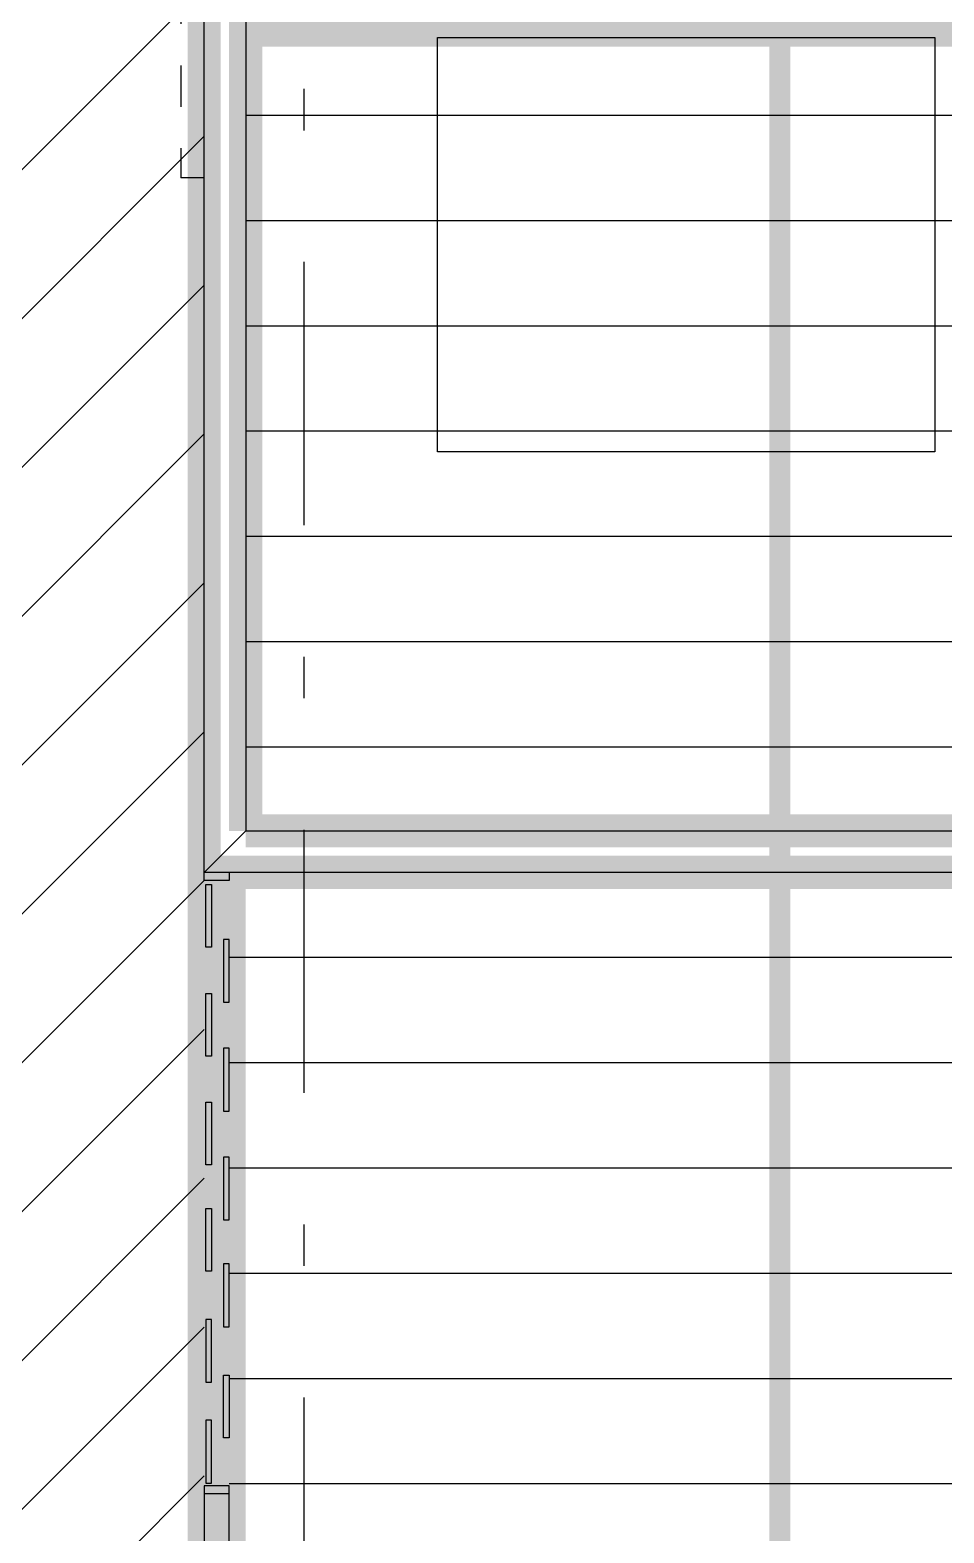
# Model space of a CAD drawing. Header units: millimetres. Extents: x -77 to 207, y -160 to 187.
# Drawn here: x -43.096 to -40.892, y 4.961 to 8.588 of the extents above; entities that cross this region are included whole.
import ezdxf
from ezdxf.xclip import XClip

# ---------------------------------------------------------------- set-up
doc = ezdxf.new("R2010")
doc.units = ezdxf.units.MM
doc.header["$LTSCALE"] = 0.1
doc.linetypes.add('X REF - ANELO INST bind$0$X REF - ANELO$0$DASHDOT2', pattern=[12.7, 6.35, -3.175, 0, -3.175])
doc.linetypes.add('X REF - ANELO INST bind$0$X REF - ANELO$0$PLANO BASE ROCA II-2$0$HIDDEN', pattern=[0.375, 0.25, -0.125])
for name, color, linetype in [('C01 Foil blanco', 30, 'Continuous'), ('C03 PRY comun+papel kraft', 192, 'Continuous'), ('C06 P baja Tº', 180, 'Continuous'), ('C07 P media Tº', 140, 'Continuous'), ('X REF - ANELO INST bind$0$X REF - ANELO$0$A-CAMARA', 7, 'Continuous'), ('X REF - ANELO INST bind$0$X REF - ANELO$0$C-CÁMARA', 8, 'Continuous'), ('X REF - ANELO INST bind$0$X REF - ANELO$0$C-METALICA', 8, 'Continuous'), ('X REF - ANELO INST bind$0$X REF - ANELO$0$E-GENERAL', 8, 'Continuous'), ('X REF - ANELO INST bind$0$X REF - ANELO$0$E-REJILLAS', 8, 'Continuous'), ('X REF - ANELO INST bind$0$X REF - ANELO$0$MET-EJE CABRIADAS', 8, 'X REF - ANELO INST bind$0$X REF - ANELO$0$DASHDOT2')]:
    doc.layers.add(name, color=color, linetype=linetype)
pattern_1 = [(0, (0, 0), (0, 0.254), [])]

# ---------------------------------------------------------------- blocks, each defined once
blk = doc.blocks.new('X REF - ANELO INST bind$0$X REF - ANELO$0$rejilla 150x015')
at = {"layer": 'X REF - ANELO INST bind$0$X REF - ANELO$0$E-REJILLAS'}
h = blk.add_hatch(dxfattribs=at)
h.set_pattern_fill('LINE', color=256, scale=0.01, angle=180, style=0)
h.set_pattern_definition([(180, (2012.012497831023, 1180.220004999858), (-3.888125173386048e-18, -0.03175), [])])
h.paths.add_polyline_path([(2012.012497831023, 1178.760004999858), (2012.122502282552, 1178.759999268984), (2012.122493379494, 1180.220010730733), (2012.012499360404, 1180.220004231562)])
for points in [[(2011.992497831023, 1178.740004999858), (2011.992497831023, 1180.240004999858), (2012.142497831023, 1180.240004999858), (2012.142497831023, 1178.740004999858)], [(2012.012497831023, 1178.760004999858), (2012.012497831023, 1180.220004999858), (2012.122497831023, 1180.220004999858), (2012.122497831023, 1178.760004999858)]]:
    blk.add_lwpolyline(points, close=True, dxfattribs=at)
blk = doc.blocks.new('X REF - ANELO INST bind$0$X REF - ANELO$0$P Cam Corred 150')
at = {"layer": 'X REF - ANELO INST bind$0$X REF - ANELO$0$A-CAMARA'}
for p, q in [((0.05987263346673899, 1.860001759380566), (0.05987263364136197, 1.660001758795488)), ((-0.000127366358128711, 1.659997173397642), (0.05987263364136197, 1.660001758795488)), ((0.05987004607664037, 0.1600045735522144), (-0.0001299527198161954, 0.1599999957343243)), ((0.05987004728376721, -0.03999541711550592), (0.05987004607664037, 0.1600045735522144))]:
    blk.add_line(p, q, dxfattribs=at)
at = {"layer": 'X REF - ANELO INST bind$0$X REF - ANELO$0$C-CÁMARA'}
for p, q in [((0.05987339789476209, 1.85000175940786), (0.1756427811399144, 1.850010609140554)), ((0.05988330027071243, 1.72046203629111), (0.05987339789476209, 1.85000175940786)), ((0.1756427811399144, 1.850010609140554), (0.1756526835158638, 1.720470886023804)), ((0.1756508094442779, 1.744986895716011), (0.2947492844966755, 1.744995999933963)), ((0.2219267852117364, 1.761334472354065), (0.2219380296476174, 1.61423834896641)), ((0.2947492844966755, 1.744995999933963), (0.2947581342812109, 1.629225943291885)), ((0.1756526835158638, 1.720470886023804), (0.05988330027071243, 1.72046203629111)), ((0.1756526835158638, 1.720470886024714), (0.05988330027071243, 1.72046203629111)), ((0.05998533431557096, 0.1518541810687566), (0.05988471262298845, 1.708154983416307)), ((0.1756520325286601, 1.728986895763001), (0.2787505076278203, 1.72899477689657)), ((0.1756542475566221, 1.700010609577248), (0.1756526835163186, 1.720470886024714)), ((0.2042774983658555, 1.716310190406602), (0.2787514768376704, 1.71631588340415)), ((0.2300967974240402, 1.716312164105602), (0.2620842254430054, 1.728993502879803)), ((0.2787505076278203, 1.72899477689657), (0.2787569112431365, 1.645224720160513)), ((0.1843554058480095, 1.700010689861301), (0.08358034730849795, 1.700003571191928)), ((0.08368325197852844, 0.1200063937678806), (0.08358036585013906, 1.70000357119352)), ((0.1844877541050218, 0.1200140995438232), (0.1843554058477821, 1.700010689861301)), ((0.278752407996536, 1.704134760695297), (0.2287366413713707, 1.704130937351465)), ((0.2787550108748755, 1.670084736361787), (0.2287392442497094, 1.670080913017955)), ((0.05987263364227147, 1.660001758795488), (-0.0001273663576739636, 1.659997173397642)), ((-0.0001273663576739636, 1.659997173397642), (-0.0001105489470774046, 1.63999717345564)), ((-0.0001105489470774046, 1.63999717345564), (0.05988945087824504, 1.640001760022187)), ((0.05988945087824504, 1.640001760022187), (0.05987263364227147, 1.660001758795488)), ((0.08358278198033986, 1.668153972544815), (0.05988729898149359, 1.668152161195621)), ((0.2787569112431365, 1.645224720160513), (0.184361448930531, 1.645217504309585)), ((0.2061311191966979, 1.660811100998671), (0.2787557193526036, 1.66081665262459)), ((0.2287399527278922, 1.660812829280758), (0.2661739143256918, 1.645223758281418)), ((0.2947581342812109, 1.629225943291885), (0.1843626720149132, 1.629217504356575)), ((0.08716436330155375, 1.451460934406441), (0.09311868623240116, 1.451461389571477)), ((0.08717301294495883, 1.338309059124185), (0.08716436330155375, 1.451460934406441)), ((0.09311868623240116, 1.451461389571477), (0.09312044108560258, 1.428504957713358)), ((0.1060656881702471, 1.451136373286772), (0.1445715430802466, 1.451139316781109)), ((0.09312044108560258, 1.428504957713358), (0.09312558102215007, 1.361265946148251)), ((0.09908247894804845, 1.417557654051961), (0.09908044615053768, 1.444150063242432)), ((0.1515578531245865, 1.444154074760945), (0.1515654098227515, 1.345299757530711)), ((0.1087550075642412, 1.41328016385296), (0.1303096396252386, 1.413281811548813)), ((0.1372959496700332, 1.406296569528649), (0.1372976937484509, 1.383481087869313)), ((0.09312558102215007, 1.361265946148251), (0.09312733587580624, 1.338309514289222)), ((0.09908800284870267, 1.345295746012198), (0.09908594513058233, 1.372214161191323)), ((0.1303124517282868, 1.376494777825883), (0.1087578196672894, 1.376493130130029)), ((-0.01579467718056549, 1.32097392674882), (-0.01575506816061534, 0.8028213576178587)), ((0.09312733587580624, 1.338309514289222), (0.08717301294495883, 1.338309059124185)), ((0.1445801678025873, 1.338313447486371), (0.1060743128930426, 1.338310503992034)), ((-0.01575506816061534, 0.8028213576178587), (-0.04844086115508617, 1.025171725385462)), ((0.09317876478326159, 0.598499841880539), (0.08722444185286893, 0.5984993867155026)), ((0.08722444185286893, 0.5984993867155026), (0.08723309149581926, 0.4853475114332468)), ((0.09318051963691776, 0.5755434100215098), (0.09317876478326159, 0.598499841880539)), ((0.09914049978078854, 0.5915145215390112), (0.09914255749936363, 0.5645961063601135)), ((0.1446315967104974, 0.5985037750776883), (0.1061257418004979, 0.5985008315833511)), ((0.1516254634530023, 0.4926642158272898), (0.1516179067548373, 0.5915185330575241)), ((0.09318565957346525, 0.5083043984564029), (0.09318051963691776, 0.5755434100215098)), ((0.1303697181765537, 0.5603202638569655), (0.1088150861151016, 0.560318616161112)), ((0.1373577722997661, 0.5305195401783749), (0.1373560282208937, 0.5533350218377109)), ((0.09318741442666667, 0.4853479665982832), (0.09318565957346525, 0.5083043984564029)), ((0.09914602368144276, 0.519252613499475), (0.09914805647895353, 0.4926602043087769)), ((0.1088178982181498, 0.5235315824381814), (0.1303725302796019, 0.523533230134035)), ((0.08723309149581926, 0.4853475114332468), (0.09318741442666667, 0.4853479665982832)), ((0.1061343665232934, 0.4856749622886127), (0.1446402214328382, 0.4856779057829499)), ((0.2948502156118602, 0.1908163068737849), (0.1844547533455634, 0.1908078679384744)), ((0.2220390648781185, 0.05869664449505763), (0.2220278204426913, 0.2057927678836222)), ((0.2948590653963956, 0.07504625023170775), (0.2948502156118602, 0.1908163068737849)), ((0.05987004728376721, 0.1800045736108586), (-0.0001299527161782166, 0.1799999956763259)), ((-0.0001299527161782166, 0.1799999956763259), (-0.0001299527161782166, 0.1599999957343243)), ((-0.0001299527161782166, 0.1599999957343243), (0.05987004607482138, 0.1600045735522144)), ((0.08368081731168875, 0.1518559924170404), (0.05998533431557096, 0.1518541810687566)), ((0.278851438743005, 0.1748150838363927), (0.1844559764294909, 0.1748078679854643)), ((0.2062280304776332, 0.1592175997473078), (0.2788526306335379, 0.1592231513732258)), ((0.2288368640083727, 0.1592193280293941), (0.2662684418255603, 0.1748141219572972)), ((0.2788533391117207, 0.1499550676360286), (0.2288375724861007, 0.1499512442921969)), ((0.278857842358776, 0.09104502710124507), (0.278851438743005, 0.1748150838363927)), ((0.1844754535677575, 0.1200140986036331), (0.08368325197852844, 0.1200063937678806)), ((0.1757571522316548, 0.1200134321532005), (0.1757605903435442, 0.07503714601375577)), ((0.2788559419900603, 0.1159050433016091), (0.228840175364895, 0.1159012199577774)), ((0.0599893330213499, 0.0995443059741774), (0.175758716266956, 0.09955315570687162)), ((0.1757587162715035, 0.09955315570687162), (0.05998933302589737, 0.0995443059741774)), ((0.05999923539730023, -0.02999541714257248), (0.0599893330213499, 0.0995443059741774)), ((0.175758716266956, 0.09955315570687162), (0.1757686186424516, -0.02998656740987826)), ((0.175759367259162, 0.09103714596767531), (0.278857842358776, 0.09104502710124507)), ((0.1757605903435442, 0.07503714601375577), (0.2948590653963956, 0.07504625023170775)), ((0.2043828946766562, 0.1037182275952091), (0.2788568731489258, 0.1037239205927563)), ((0.2302021937348409, 0.1037202012942089), (0.2621915601739611, 0.09104375308447743)), ((0.1757686186424516, -0.02998656740987826), (0.05999923539730023, -0.02999541714257248))]:
    blk.add_line(p, q, dxfattribs=at)
at = {"layer": 'X REF - ANELO INST bind$0$X REF - ANELO$0$C-CÁMARA', "linetype": 'X REF - ANELO INST bind$0$X REF - ANELO$0$PLANO BASE ROCA II-2$0$HIDDEN'}
for p in [(0.1162561886380908, 0.165173884413889), (0.0600719904437037, -1.306520519112837)]:
    blk.add_line(p, (0.11636356850022, -1.306516216028513), dxfattribs=at)
at = {"layer": 'X REF - ANELO INST bind$0$X REF - ANELO$0$C-CÁMARA'}
for points in [[(0.05028937945667167, 1.516180029035013), (0.05028213362425049, 1.610967693651446), (0.03669143939373498, 1.610966654741105), (0.03669868522570141, 1.516178990124672)], [(0.02302022470826159, 1.522408659402572), (0.02302747054022802, 1.427620994786139), (0.009436776309712513, 1.427619955875798), (0.009429530477291337, 1.522407620492231)], [(0.0502966252886381, 1.339066047005872), (0.05028937945621692, 1.433853711622305), (0.03669868522570141, 1.433852672711964), (0.03670593105766784, 1.339065008095531)], [(0.02302747054022802, 1.345294677373431), (0.02303471637219445, 1.250507012756998), (0.009444022141678943, 1.250505973846657), (0.009436776309257766, 1.34529363846309)], [(0.05030387112060453, 1.161952064976731), (0.05029662528818335, 1.256739729593164), (0.03670593105766784, 1.256738690682823), (0.03671317688963427, 1.16195102606639)], [(0.02304730287573875, 1.168180696306536), (0.02305454870770518, 1.073393031690102), (0.00946385447718967, 1.073391992779761), (0.009456608644768494, 1.168179657396195)], [(0.05032370345611525, 0.9848380839098354), (0.05031645762369408, 1.079625748526269), (0.03672576339317857, 1.079624709615928), (0.036733009225145, 0.9848370449994945)], [(0.02306084195947733, 0.9910667147585173), (0.02306808779144376, 0.8962790501420841), (0.009477393560928249, 0.8962780112317432), (0.009470147728507072, 0.9910656758481764)], [(0.05033724253985383, 0.8077241023618171), (0.05032999670743266, 0.9025117669782503), (0.03673930247691715, 0.9025107280679094), (0.03674654830888358, 0.8077230634514763)], [(0.02307438104321591, 0.813952733210499), (0.02308162687518323, 0.7191650685940658), (0.009490932644667716, 0.719164029683725), (0.00948368681224565, 0.8139516943001581)], [(0.0503507816235933, 0.6306101208137989), (0.05034353579117212, 0.725397785430232), (0.03675284156065661, 0.7253967465198912), (0.03676008739262304, 0.630609081903458)], [(0.023087920126728, 0.6368387516624807), (0.02309516595869443, 0.5420510870460475), (0.00950447172817892, 0.5420500481357067), (0.009497225895757744, 0.6368377127521399)], [(0.0503643207071045, 0.4534961392657806), (0.05035707487468333, 0.5482838038822138), (0.03676638064416782, 0.5482827649718729), (0.03677362647613425, 0.4534951003554397)], [(0.02310145921046658, 0.4597247701144624), (0.02310870504243301, 0.3649371054980293), (0.009518010811917499, 0.3649360665876884), (0.009510764979496322, 0.4597237312041216)], [(0.05037785979084308, 0.2763821577177623), (0.05037061395842191, 0.3711698223341955), (0.0367799197279064, 0.3711687834238546), (0.03678716555987283, 0.2763811188074214)], [(0.02311499829420516, 0.2826107885664442), (0.02312224412617159, 0.187823123950011), (0.009531549895656077, 0.1878220850396701), (0.0095243040632349, 0.2826097496561033)]]:
    blk.add_lwpolyline(points, close=True, dxfattribs=at)
for centre, radius in [((0.1069653123806802, 1.442095461931558), 0.002908384888042701), ((0.1436733011053093, 1.442098267992151), 0.002908384888042701), ((0.1245599313035655, 1.394138001639021), 0.004410272040486828), ((0.1069725548679799, 1.34735155278122), 0.002908384888042701), ((0.143680543592609, 1.347354358841812), 0.002908384888042701), ((0.107025366010931, 0.5894599202279096), 0.002908384888042701), ((0.1437333547355601, 0.5894627262885024), 0.002908384888042701), ((0.1246198952130735, 0.5426761607729986), 0.004410272040486828), ((0.1070326084982307, 0.4947160110777986), 0.002908384888042701), ((0.1437405972228598, 0.4947188171383914), 0.002908384888042701)]:
    blk.add_circle(centre, radius, dxfattribs=at)
for centre, radius, start, end in [((0.2251078254851118, 1.72749314296334), 0.02364235512369152, 176.3727696468299, 278.8291110323909), ((0.2251140001496879, 1.646718152885114), 0.02364235512369152, 81.17964866432558, 183.6359900498739), ((0.106066222182335, 1.44415059725452), 0.006985776052429889, 90.00437984836142, 180.0043798483615), ((0.1445720770923344, 1.444153540748857), 0.006985776052429889, 0.004379848361439599, 90.00437984836142), ((0.110833248629433, 1.431054421363115), 0.01789534341620205, 171.8182378285165, 263.3310172399559), ((0.1303101736377812, 1.406296035516561), 0.006985776052374604, 0.004379849299423342, 90.00437984929941), ((0.1303119177161989, 1.383480553857225), 0.006985776052374604, 270.0043798474234, 0.004379847423455856), ((0.1108387781348483, 1.358719190559441), 0.01789534341620205, 96.67774245677117, 188.1905218681915), ((0.1060737788805, 1.345296280024286), 0.006985776052429889, 180.0043798483615, 270.0043798483615), ((0.1445796337904994, 1.345299223518623), 0.006985776052429889, 270.0043798483615, 0.004379848361439599), ((0.1108933271802934, 0.5780928736721762), 0.01789534341620205, 171.8182378285165, 263.3310172399559), ((0.1061262758125858, 0.5915150555510991), 0.006985776052429889, 90.00437984836142, 180.0043798483615), ((0.1446321307225853, 0.5915179990454362), 0.006985776052429889, 0.004379848361439599, 90.00437984836142), ((0.1303702521886416, 0.553334487825623), 0.006985776052374604, 0.004379849299423342, 90.00437984929941), ((0.1108988566861635, 0.5057576428685024), 0.01789534341620205, 96.67774245677117, 188.1905218681915), ((0.1303719962675141, 0.530519006166287), 0.006985776052374604, 270.0043798474234, 0.004379847423455856), ((0.1061338325107508, 0.4926607383208648), 0.006985776052429889, 180.0043798483615, 270.0043798483615), ((0.1446396874207503, 0.4926636818152019), 0.006985776052429889, 270.0043798483615, 0.004379848361439599), ((0.2252087566002965, 0.173313449904299), 0.02364235512369152, 176.3727696468299, 278.8291110323909), ((0.2252149312648735, 0.09253845982516395), 0.02364235512369152, 81.17964866432558, 183.6359900498739)]:
    blk.add_arc(centre, radius, start, end, dxfattribs=at)
at = {"layer": 'X REF - ANELO INST bind$0$X REF - ANELO$0$C-METALICA', "color": 8}
for p, q in [((0.05819561734756462, 1.394132928566705), (0.196887835303869, 1.394143530584643)), ((0.05825558125661789, 0.5426710877006826), (0.196947799213377, 0.54268168971862))]:
    blk.add_line(p, q, dxfattribs=at)
blk.add_blockref('X REF - ANELO INST bind$0$X REF - ANELO$0$rejilla 150x015', (-2011.764466795807, -1178.580006415292))
blk = doc.blocks.new('X REF - ANELO INST bind$0$X REF - ANELO$0$CORTINAS 150')
at = {"layer": 'X REF - ANELO INST bind$0$X REF - ANELO$0$C-CÁMARA'}
for p, q in [((-0.06000000004905814, 0), (-0.06000000004905814, -0.02000000000043656)), ((-4.956746124662459e-11, -0.02000000000043656), (-4.956746124662459e-11, 0)), ((-0.06000000004905814, -0.02000000000043656), (-4.956746124662459e-11, -0.02000000000043656)), ((-0.01726637770025263, -0.02922913403222083, -0.0420897781029371), (-0.01726637770025263, -0.1806231341690818, -0.0420897781029371)), ((-0.003675683429719356, -0.02922913403222083, -0.0420897781029371), (-0.01726637770025263, -0.02922913403222083, -0.0420897781029371)), ((-0.003675683429719356, -0.1806231341690818, -0.0420897781029371), (-0.003675683429719356, -0.02922913403222083, -0.0420897781029371)), ((-0.06000000004951289, -0.313120690643018), (-0.06000000004951289, -0.161726690506157)), ((-0.06000000004951289, -0.161726690506157), (-0.04640930577897961, -0.161726690506157)), ((-0.04640930577897961, -0.161726690506157), (-0.04640930577897961, -0.313120690643018)), ((-0.01726637770025263, -0.1806231341690818, -0.0420897781029371), (-0.003675683429719356, -0.1806231341690818, -0.0420897781029371)), ((-0.04640930577897961, -0.313120690643018), (-0.06000000004951289, -0.313120690643018)), ((-0.01726637770025263, -0.2919787109015033, -0.04208977810284295), (-0.01726637770025263, -0.4433727110383643, -0.04208977810284295)), ((-0.003675683429719356, -0.2919787109015033, -0.04208977810284295), (-0.01726637770025263, -0.2919787109015033, -0.04208977810284295)), ((-0.003675683429719356, -0.4433727110383643, -0.04208977810284295), (-0.003675683429719356, -0.2919787109015033, -0.04208977810284295)), ((-0.06000000004951289, -0.5758702675123004), (-0.06000000004951289, -0.4244762673754394)), ((-0.06000000004951289, -0.4244762673754394), (-0.04640930577897961, -0.4244762673754394)), ((-0.04640930577897961, -0.4244762673754394), (-0.04640930577897961, -0.5758702675123004)), ((-0.01726637770025263, -0.4433727110383643, -0.04208977810284295), (-0.003675683429719356, -0.4433727110383643, -0.04208977810284295)), ((-0.04640930577897961, -0.5758702675123004), (-0.06000000004951289, -0.5758702675123004)), ((-0.01726637770070738, -0.5547282877707858, -0.0420897781027488), (-0.01726637770070738, -0.7061222879076468, -0.0420897781027488)), ((-0.003675683430174104, -0.5547282877707858, -0.0420897781027488), (-0.01726637770070738, -0.5547282877707858, -0.0420897781027488)), ((-0.003675683430174104, -0.7061222879076468, -0.0420897781027488), (-0.003675683430174104, -0.5547282877707858, -0.0420897781027488)), ((-0.06000000004996764, -0.8386198443815829), (-0.06000000004996764, -0.6872258442447219)), ((-0.06000000004996764, -0.6872258442447219), (-0.04640930577943436, -0.6872258442447219)), ((-0.04640930577943436, -0.6872258442447219), (-0.04640930577943436, -0.8386198443815829)), ((-0.01726637770070738, -0.7061222879076468, -0.0420897781027488), (-0.003675683430174104, -0.7061222879076468, -0.0420897781027488)), ((-0.01726637770070738, -0.8107572854194132, -0.0420897781027488), (-0.01726637770070738, -0.9621512855562742, -0.0420897781027488)), ((-0.003675683430174104, -0.8107572854194132, -0.0420897781027488), (-0.01726637770070738, -0.8107572854194132, -0.0420897781027488)), ((-0.003675683430174104, -0.9621512855562742, -0.0420897781027488), (-0.003675683430174104, -0.8107572854194132, -0.0420897781027488)), ((-0.04640930577943436, -0.8386198443815829), (-0.06000000004996764, -0.8386198443815829)), ((-0.06000000004996764, -1.096340657463543), (-0.06000000004996764, -0.9449466573266818)), ((-0.06000000004996764, -0.9449466573266818), (-0.04640930577943436, -0.9449466573266818)), ((-0.04640930577943436, -0.9449466573266818), (-0.04640930577943436, -1.096340657463543)), ((-0.01726637770070738, -0.9621512855562742, -0.0420897781027488), (-0.003675683430174104, -0.9621512855562742, -0.0420897781027488)), ((-0.01726637770070738, -1.230530029370811, -0.0420897781027488), (-0.01726637770070738, -1.07913602923395, -0.0420897781027488)), ((-0.01726637770070738, -1.07913602923395, -0.0420897781027488), (-0.003675683430174104, -1.07913602923395, -0.0420897781027488)), ((-0.003675683430174104, -1.07913602923395, -0.0420897781027488), (-0.003675683430174104, -1.230530029370811, -0.0420897781027488)), ((-0.04640930577943436, -1.096340657463543), (-0.06000000004996764, -1.096340657463543)), ((-0.06000000004996764, -1.213325401141219), (-0.06000000004996764, -1.36471940127808)), ((-0.04640930577943436, -1.213325401141219), (-0.06000000004996764, -1.213325401141219)), ((-0.04640930577943436, -1.36471940127808), (-0.04640930577943436, -1.213325401141219)), ((-0.003675683430174104, -1.230530029370811, -0.0420897781027488), (-0.01726637770070738, -1.230530029370811, -0.0420897781027488)), ((-0.01726637770070738, -1.473600359481679, -0.0420897781027488), (-0.01726637770070738, -1.322206359344818, -0.0420897781027488)), ((-0.01726637770070738, -1.322206359344818, -0.0420897781027488), (-0.003675683430174104, -1.322206359344818, -0.0420897781027488)), ((-0.003675683430174104, -1.322206359344818, -0.0420897781027488), (-0.003675683430174104, -1.473600359481679, -0.0420897781027488)), ((-0.06000000004996764, -1.36471940127808), (-0.04640930577943436, -1.36471940127808)), ((-0.05999999999949068, -1.5), (-0.05999999999949068, -1.479999999999563)), ((-0.05999999999949068, -1.479999999999563), (0, -1.479999999999563)), ((-0.003675683430174104, -1.473600359481679, -0.0420897781027488), (-0.01726637770070738, -1.473600359481679, -0.0420897781027488)), ((0, -1.479999999999563), (0, -1.5))]:
    blk.add_line(p, q, dxfattribs=at)
blk = doc.blocks.new('X REF - ANELO INST bind$0$X REF - ANELO')
at = {"layer": 'X REF - ANELO INST bind$0$X REF - ANELO$0$A-CAMARA'}
for points in [[(-42.67628619104175, 9.697098859925298), (-42.67628619104175, 9.697098859925298), (-42.67628619104175, 9.697098859925298), (-42.57637614813426, 9.697097047211907), (-42.57637614813426, 9.697097047211907), (-42.57637614813426, 9.697097047211907), (-42.57640985018134, 6.655082280005398), (-42.57640985018134, 6.655082280005398), (-42.67640908594785, 6.555080841930201), (-42.67640908594785, 6.555080841930201), (-42.67628619104175, 9.697098859925298)], [(-42.67640908597217, 6.555082280005489), (-42.67640908597217, 6.555082280005489), (-42.67640908597217, 6.555082280005489), (-42.57640985018134, 6.655082280005398), (-42.57640985018134, 6.655082280005398), (-42.57640985018134, 6.655082280005398), (-39.17274328934415, 6.655126586477107), (-39.17274328934369, 6.655103779696643), (-39.17274328948125, 6.555105252568606), (-39.17274328948125, 6.555105252568606), (-42.67640908597217, 6.555082280005489)], [(-42.61640706998924, 4.584870871925609), (-42.61640706998924, 4.584870871925609), (-42.61640974963311, 5.055077701725978), (-42.67641526653674, 5.055082279964965), (-42.67641258689287, 4.584875450164595), (-42.67641258689287, 4.584875450164595), (-42.67640985020673, -0.08532683895514862), (-42.67640985020673, -0.08532683895514862), (-42.6164098293353, -0.08532683895511847), (-42.6164098293353, -0.08532683895511847), (-42.61640706998924, 4.584870871925609)]]:
    blk.add_lwpolyline(points, dxfattribs=at)
at = {"layer": 'X REF - ANELO INST bind$0$X REF - ANELO$0$C-CÁMARA'}
for p, q in [((-42.6764152664872, 6.535082279964513), (-42.6764152664872, 6.55508227996495)), ((-42.61641526648771, 6.535082279964513), (-42.6764152664872, 6.535082279964513)), ((-42.61641526648771, 6.55508227996495), (-42.61641526648771, 6.535082279964513)), ((-42.61641506982187, 6.555080187533122), (-42.61441506982146, 6.555080187533122)), ((-42.67273958310705, 6.374459145795868, -0.0420897781029371), (-42.67273958310705, 6.525853145932729, -0.0420897781029371)), ((-42.67273958310705, 6.525853145932729, -0.0420897781029371), (-42.65914888883651, 6.525853145932729, -0.0420897781029371)), ((-42.65914888883651, 6.525853145932729, -0.0420897781029371), (-42.65914888883651, 6.374459145795868, -0.0420897781029371)), ((-42.61641526648725, 6.393355589458793), (-42.63000596075779, 6.393355589458793)), ((-42.63000596075779, 6.393355589458793), (-42.63000596075779, 6.241961589321932)), ((-42.61641526648725, 6.241961589321932), (-42.61641526648725, 6.393355589458793)), ((-42.65914888883651, 6.374459145795868, -0.0420897781029371), (-42.67273958310705, 6.374459145795868, -0.0420897781029371)), ((-42.67273958310705, 6.111709568926585, -0.04208977810284295), (-42.67273958310705, 6.263103569063446, -0.04208977810284295)), ((-42.67273958310705, 6.263103569063446, -0.04208977810284295), (-42.65914888883651, 6.263103569063446, -0.04208977810284295)), ((-42.65914888883651, 6.263103569063446, -0.04208977810284295), (-42.65914888883651, 6.111709568926585, -0.04208977810284295)), ((-42.63000596075779, 6.241961589321932), (-42.61641526648725, 6.241961589321932)), ((-42.61641526648725, 6.13060601258951), (-42.63000596075779, 6.13060601258951)), ((-42.63000596075779, 6.13060601258951), (-42.63000596075779, 5.979212012452649)), ((-42.61641526648725, 5.979212012452649), (-42.61641526648725, 6.13060601258951)), ((-42.65914888883651, 6.111709568926585, -0.04208977810284295), (-42.67273958310705, 6.111709568926585, -0.04208977810284295)), ((-42.67273958310659, 5.848959992057303, -0.0420897781027488), (-42.67273958310659, 6.000353992194164, -0.0420897781027488)), ((-42.67273958310659, 6.000353992194164, -0.0420897781027488), (-42.65914888883606, 6.000353992194164, -0.0420897781027488)), ((-42.65914888883606, 6.000353992194164, -0.0420897781027488), (-42.65914888883606, 5.848959992057303, -0.0420897781027488)), ((-42.63000596075779, 5.979212012452649), (-42.61641526648725, 5.979212012452649)), ((-42.65914888883606, 5.848959992057303, -0.0420897781027488), (-42.67273958310659, 5.848959992057303, -0.0420897781027488)), ((-42.63000596075733, 5.867856435720228), (-42.63000596075733, 5.716462435583367)), ((-42.6164152664868, 5.867856435720228), (-42.63000596075733, 5.867856435720228)), ((-42.6164152664868, 5.716462435583367), (-42.6164152664868, 5.867856435720228)), ((-42.67273958310659, 5.592930994408675, -0.0420897781027488), (-42.67273958310659, 5.744324994545536, -0.0420897781027488)), ((-42.67273958310659, 5.744324994545536, -0.0420897781027488), (-42.65914888883606, 5.744324994545536, -0.0420897781027488)), ((-42.65914888883606, 5.744324994545536, -0.0420897781027488), (-42.65914888883606, 5.592930994408675, -0.0420897781027488)), ((-42.63000596075733, 5.716462435583367), (-42.6164152664868, 5.716462435583367)), ((-42.65914888883606, 5.592930994408675, -0.0420897781027488), (-42.67273958310659, 5.592930994408675, -0.0420897781027488)), ((-42.6164152664868, 5.610135622638268), (-42.63000596075733, 5.610135622638268)), ((-42.63000596075733, 5.610135622638268), (-42.63000596075733, 5.458741622501407)), ((-42.6164152664868, 5.458741622501407), (-42.6164152664868, 5.610135622638268)), ((-42.65914888883606, 5.475946250730999, -0.0420897781027488), (-42.67273958310659, 5.475946250730999, -0.0420897781027488)), ((-42.67273958310659, 5.475946250730999, -0.0420897781027488), (-42.67273958310659, 5.324552250594138, -0.0420897781027488)), ((-42.65914888883606, 5.324552250594138, -0.0420897781027488), (-42.65914888883606, 5.475946250730999, -0.0420897781027488)), ((-42.63000596075733, 5.458741622501407), (-42.6164152664868, 5.458741622501407)), ((-42.63000596075733, 5.190362878686869), (-42.63000596075733, 5.34175687882373)), ((-42.63000596075733, 5.34175687882373), (-42.6164152664868, 5.34175687882373)), ((-42.6164152664868, 5.34175687882373), (-42.6164152664868, 5.190362878686869)), ((-42.67273958310659, 5.324552250594138, -0.0420897781027488), (-42.65914888883606, 5.324552250594138, -0.0420897781027488)), ((-42.65914888883606, 5.232875920620131, -0.0420897781027488), (-42.67273958310659, 5.232875920620131, -0.0420897781027488)), ((-42.67273958310659, 5.232875920620131, -0.0420897781027488), (-42.67273958310659, 5.08148192048327, -0.0420897781027488)), ((-42.65914888883606, 5.08148192048327, -0.0420897781027488), (-42.65914888883606, 5.232875920620131, -0.0420897781027488)), ((-42.6164152664868, 5.190362878686869), (-42.63000596075733, 5.190362878686869)), ((-42.67273958310659, 5.08148192048327, -0.0420897781027488), (-42.65914888883606, 5.08148192048327, -0.0420897781027488)), ((-42.61641526653727, 5.075082279965386), (-42.67641526653676, 5.075082279965386)), ((-42.67641526653676, 5.075082279965386), (-42.67641526653676, 5.05508227996495)), ((-42.61641294055401, 5.055079990845418), (-42.67641207561585, 5.055079990845418)), ((-42.61641526653727, 5.05508227996495), (-42.61641526653727, 5.075082279965386))]:
    blk.add_line(p, q, dxfattribs=at)
at = {"layer": 'X REF - ANELO INST bind$0$X REF - ANELO$0$E-GENERAL'}
blk.add_lwpolyline([(-40.91409679306855, 7.569505538011025), (-42.1140967930686, 7.569505538011025), (-42.1140967930686, 8.569505538011024), (-40.91409679306855, 8.569505538011024)], close=True, dxfattribs=at)
at = {"layer": 'X REF - ANELO INST bind$0$X REF - ANELO$0$MET-EJE CABRIADAS'}
blk.add_line((-42.43512788032331, -0.8270714523973636, -0.001092378390094083), (-42.43512788032329, 42.11368224020408, -0.001092378390094083), dxfattribs=at)
at = {"xscale": -1}
for name, p in [('X REF - ANELO INST bind$0$X REF - ANELO$0$P Cam Corred 150', (-42.61653980413053, 9.537094295807899)), ('X REF - ANELO INST bind$0$X REF - ANELO$0$CORTINAS 150', (-42.67641526653674, 6.555082279964965))]:
    blk.add_blockref(name, p, dxfattribs=at)
blk = doc.blocks.new('X REF - ANELO INST bind')
ref = blk.add_blockref('X REF - ANELO INST bind$0$X REF - ANELO', (0, 0))
XClip(ref).set_block_clipping_path([(-76.96807374145067, -24.7711317477457), (92.98603554183842, 61.16696301676586)])

msp = doc.modelspace()

# ---------------------------------------------------------------- hatches: boundary and pattern name
at = {"layer": 'C01 Foil blanco'}
h = msp.add_hatch(dxfattribs=at)
h.set_pattern_fill('ANSI31', color=256, scale=0.08, style=0)
h.set_pattern_definition([(45, (0, 0), (-0.179605122421383, 0.1796051224213831), [])])
edge = h.paths.add_edge_path()
edge.add_line((-49.02141086340885, 4.584873984418305), (-49.02140985002017, 14.56085159720625))
edge.add_line((-49.02140985002017, 14.56085159720625), (-53.1983998503886, 14.56085159720625))
edge.add_line((-53.1983998503886, 14.56085159720625), (-53.19839985038858, 16.71428552928791))
edge.add_line((-53.19839985038858, 16.71428552928791), (-49.02145092644702, 16.71428557417472))
edge.add_line((-49.02145092644702, 16.71428557417472), (-49.02145092644702, 37.38051236047079))
edge.add_line((-49.02145092644702, 37.38051236047079), (-26.42259650580444, 37.38051242885036))
edge.add_line((-26.42259650580444, 37.38051242885036), (-26.42259650580442, 33.42657431887688))
edge.add_line((-26.42259650580442, 33.42657431887688), (-29.12063812359155, 33.42657431887689))
edge.add_line((-29.12063812359155, 33.42657431887689), (-29.12063812359155, 29.24521714768838))
edge.add_line((-29.12063812359155, 29.24521714768838), (-42.67706725901888, 29.2452284248257))
edge.add_line((-42.67706725901888, 29.2452284248257), (-42.67641222366787, 4.584872972811588))
edge.add_line((-42.67641222366787, 4.584872972811589), (-49.0214097728151, 4.585018212114846))
at = {"layer": 'C06 P baja Tº'}
h = msp.add_hatch(dxfattribs=at)
h.set_pattern_fill('LINE', color=256, scale=0.08, style=0)
h.set_pattern_definition(pattern_1)
edge = h.paths.add_edge_path()
edge.add_line((-42.57640985018134, 6.655082091771887), (-42.57638844096353, 8.587521286378673))
edge.add_line((-42.57638844096353, 8.587521286378673), (-37.77637889797413, 8.587521286378673))
edge.add_line((-37.77637889797413, 8.587521286378673), (-37.77637889797402, 6.655113026104075))
edge.add_line((-37.77637889797402, 6.655113026104075), (-42.57640984983862, 6.655113026103807))
at = {"layer": 'C07 P media Tº'}
h = msp.add_hatch(dxfattribs=at)
h.set_pattern_fill('LINE', color=256, scale=0.08, style=0)
h.set_pattern_definition(pattern_1)
edge = h.paths.add_edge_path()
edge.add_line((-42.6164098293353, -0.08532702718862903), (-42.61640908597269, 6.555082131649502))
edge.add_line((-42.61640908597269, 6.555082131649502), (-32.73692623541683, 6.555082131649502))
edge.add_line((-32.73692623541683, 6.555082131649502), (-32.73640985020675, -0.08532702718808949))
edge.add_line((-32.73640985020675, -0.08532702718808945), (-42.61640982933245, -0.08532172341962974))

# ---------------------------------------------------------------- linework, layer by layer
at = {"layer": 'C01 Foil blanco', "const_width": 0.08, "elevation": -0.03655194609261736}
msp.add_lwpolyline([(-49.02141086340885, 4.584873984418305), (-49.02140985002017, 14.56085159720625), (-53.1983998503886, 14.56085159720625), (-53.19839985038858, 16.71428552928791), (-49.02145092644702, 16.71428557417472), (-49.02145092644702, 37.38051236047079), (-26.42259650580444, 37.38051242885036), (-26.42259650580442, 33.42657431887688), (-29.12063812359155, 33.42657431887689), (-29.12063812359155, 29.24521714768838), (-29.12063812359155, 29.24521714768838), (-42.67706725901888, 29.2452284248257), (-42.67641222366787, 4.584872972811589), (-49.0214097728151, 4.585018212114846)], dxfattribs=at)
at = {"layer": 'C03 PRY comun+papel kraft', "const_width": 0.08, "elevation": -0.001092378390094083}
msp.add_lwpolyline([(-42.6164098293353, -0.08532702718862903), (-42.61640908597269, 6.555082131649502), (-32.73692623541683, 6.555082131649502), (-32.73640985020675, -0.08532702718808945), (-42.61640982933245, -0.08532172341962974)], dxfattribs=at)
at = {"layer": 'C06 P baja Tº', "const_width": 0.05}
msp.add_lwpolyline([(-41.28821632526299, 9.381474522781573), (-41.28821632526301, -2.534585523907939), (-39.59126889035895, -2.534585523907911), (-39.59126889035895, -3.238072469872172)], dxfattribs=at)
at = {"layer": 'C06 P baja Tº', "const_width": 0.08, "elevation": -0.02546496117824401}
msp.add_lwpolyline([(-42.57640985018134, 6.655082091771887), (-42.57638844096353, 8.587521286378673), (-37.77637889797413, 8.587521286378673), (-37.77637889797402, 6.655113026104075), (-42.57640984983862, 6.655113026103807)], dxfattribs=at)

# ---------------------------------------------------------------- block references
msp.add_blockref('X REF - ANELO INST bind', (0, 0))

doc.saveas('drawing.dxf')
